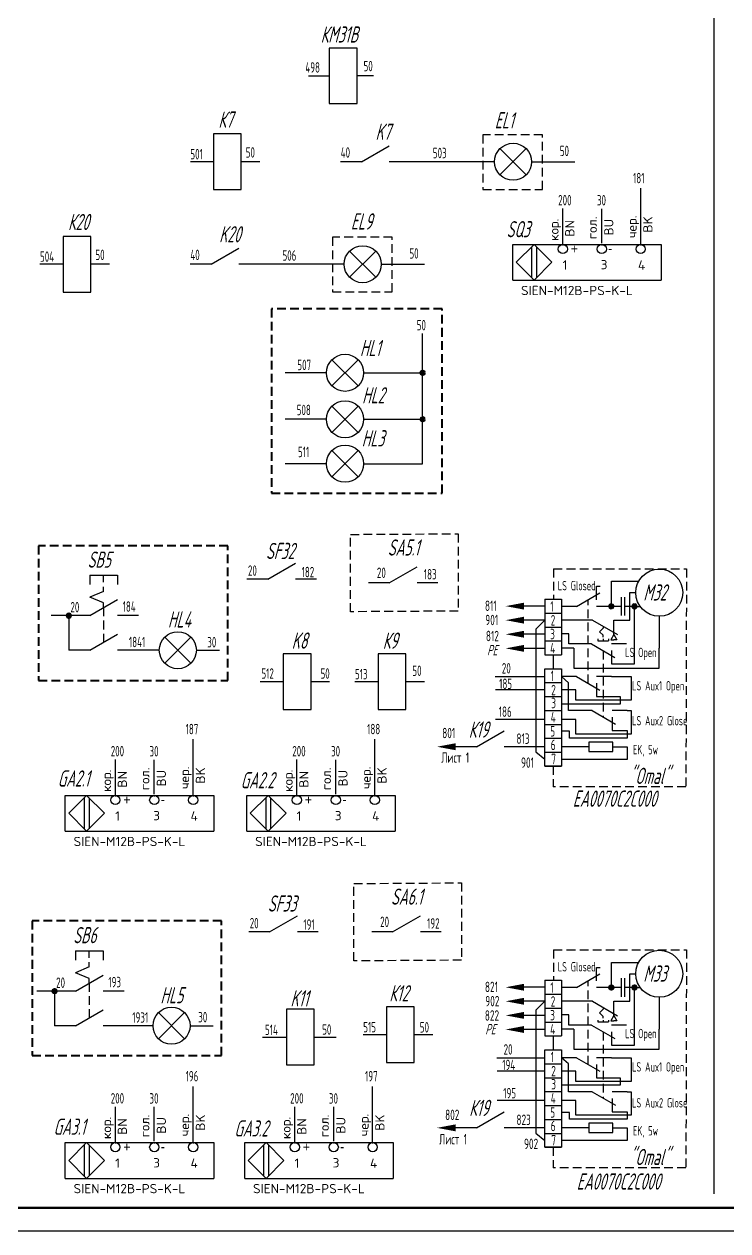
# Model space of a CAD drawing. Header units: millimetres. Extents: x 294 to 6216, y -3442 to 2720.
# Drawn here: x 2068.2 to 2220.1, y 215.3 to 475.6 of the extents above; entities that cross this region are included whole.
import ezdxf

# ---------------------------------------------------------------- set-up
doc = ezdxf.new("R2010")
doc.units = ezdxf.units.MM
doc.header["$LTSCALE"] = 15
for name, pattern in [('DOT', [0.25, 0, -0.25]), ('HIDDEN', [0.375, 0.25, -0.125]), ('HIDDEN2', [0.1875, 0.125, -0.0625]), ('K5LT_BASIC', [0]), ('K5LT_THIN', [0])]:
    doc.linetypes.add(name, pattern=pattern)
for name, color, linetype, lineweight in [('0.35 TEXT', 7, 'Continuous', 35), ('0.4 ТЕКСТ', 7, 'Continuous', 40), ('LWT 0.6', 7, 'Continuous', 50), ('LWT 0.7', 7, 'Continuous', 70)]:
    doc.layers.add(name, color=color, linetype=linetype, lineweight=lineweight)
doc.layers.add('ШТРИХОВАЯ', color=7, linetype='HIDDEN')
doc.layers.add('ШТРИХОВАЯ 2', color=7, linetype='HIDDEN2')
doc.styles.add('33', font='gost.shx', dxfattribs={"width": 0.75, "oblique": 15, "height": 2.5})
doc.styles.add('34', font='gost.shx', dxfattribs={"width": 0.75, "oblique": 15, "height": 3.5})
doc.styles.add('OPIS', font='TXT.SHX', dxfattribs={"height": 1.5})
doc.styles.add('OPSI', font='ISI-ROMANS_PL.SHX', dxfattribs={"height": 1.5})

# ---------------------------------------------------------------- blocks, each defined once
blk = doc.blocks.new('НР контакт')
at = {"linetype": 'K5LT_BASIC'}
for p, q in [((4.5, 0), (10.5, 3.46)), ((4.5, 0), (0, 0)), ((15, 0), (10.5, 0))]:
    blk.add_line(p, q, dxfattribs=at)
blk = doc.blocks.new('Реле')
at = {"linetype": 'K5LT_BASIC'}
for p, q in [((5, 6), (5, -6)), ((11, 6), (5, 6)), ((11, -6), (11, 6)), ((5, 0), (0, 0)), ((15, 0), (11, 0)), ((5, -6), (11, -6))]:
    blk.add_line(p, q, dxfattribs=at)
blk = doc.blocks.new('Перекл  конт левый')
at = {"linetype": 'K5LT_BASIC'}
for p, q in [((4.5, 0), (11.5, 4.04)), ((10.5, 6), (15, 6)), ((10.5, 2), (10.5, 6)), ((4.5, 0), (0, 0)), ((15, 0), (10.5, 0))]:
    blk.add_line(p, q, dxfattribs=at)
blk = doc.blocks.new('Конденсатор постоянный')
at = {"linetype": 'K5LT_BASIC'}
for p, q in [((4.25, 0), (0, 0)), ((4.25, 4), (4.25, -4)), ((5.75, -4), (5.75, 4)), ((10, 0), (5.75, 0))]:
    blk.add_line(p, q, dxfattribs=at)

msp = doc.modelspace()

# ---------------------------------------------------------------- linework, layer by layer
for p, q in [((2217.083, 796.101, -0.041), (2217.083, 223.304, -0.041)), ((2134.034, 470.416, -0.041), (2134.034, 458.416, -0.041)), ((2140.034, 470.416, -0.041), (2134.034, 470.416, -0.041)), ((2140.034, 458.416, -0.041), (2140.034, 470.416, -0.041)), ((2129.586, 464.413, -0.041), (2134.034, 464.416, -0.041)), ((2143.577, 464.423, -0.041), (2140.034, 464.423, -0.041)), ((2134.034, 458.416, -0.041), (2140.034, 458.416, -0.041)), ((2170.889, 443.055, -0.041), (2176.546, 448.712, -0.041)), ((2170.889, 448.712, -0.041), (2176.546, 443.055, -0.041)), ((2169.717, 445.883, -0.041), (2148.461, 445.883, -0.041)), ((2177.717, 445.883, -0.041), (2187.032, 445.883, -0.041)), ((2201.258, 428.095, -0.041), (2201.258, 440.151, -0.041)), ((2184.453, 428.095, -0.041), (2184.453, 435.778, -0.041)), ((2192.855, 428.326, -0.041), (2192.855, 435.726, -0.041)), ((2173.641, 428.063, -0.041), (2205.692, 428.063, -0.041)), ((2173.641, 420.327, -0.041), (2173.641, 428.063, -0.041)), ((2178.246, 428.063, -0.041), (2174.377, 424.195, -0.041)), ((2177.714, 427.531, -0.041), (2177.714, 420.859, -0.041)), ((2178.246, 428.063, -0.041), (2182.114, 424.195, -0.041)), ((2178.778, 427.531, -0.041), (2178.778, 420.859, -0.041)), ((2184.453, 428.063, -0.041), (2184.453, 427.832, -0.041)), ((2192.855, 428.063, -0.041), (2192.855, 427.832, -0.041)), ((2201.258, 428.063, -0.041), (2201.258, 427.832, -0.041)), ((2205.692, 428.063, -0.041), (2205.692, 420.327, -0.041)), ((2138.434, 420.956, -0.041), (2144.09, 426.613, -0.041)), ((2138.434, 426.613, -0.041), (2144.09, 420.956, -0.041)), ((2137.262, 423.785, -0.041), (2116.006, 423.785, -0.041)), ((2145.262, 423.785, -0.041), (2154.576, 423.785, -0.041)), ((2174.377, 424.195, -0.041), (2178.246, 420.327, -0.041)), ((2182.114, 424.195, -0.041), (2178.246, 420.327, -0.041)), ((2173.641, 420.327, -0.041), (2205.692, 420.327, -0.041)), ((2154.196, 380.766, -0.041), (2154.196, 408.811, -0.041)), ((2134.623, 397.537, -0.041), (2140.28, 403.194, -0.041)), ((2134.623, 403.194, -0.041), (2140.28, 397.537, -0.041)), ((2133.451, 400.366, -0.041), (2124.528, 400.366, -0.041)), ((2141.451, 400.366, -0.041), (2154.196, 400.366, -0.041)), ((2134.623, 387.517, -0.041), (2140.28, 393.174, -0.041)), ((2134.623, 393.174, -0.041), (2140.28, 387.517, -0.041)), ((2133.451, 390.345, -0.041), (2124.528, 390.345, -0.041)), ((2141.451, 390.345, -0.041), (2154.196, 390.345, -0.041)), ((2134.623, 377.937, -0.041), (2140.28, 383.594, -0.041)), ((2134.623, 383.594, -0.041), (2140.28, 377.937, -0.041)), ((2133.451, 380.766, -0.041), (2124.528, 380.766, -0.041)), ((2141.451, 380.766, -0.041), (2154.196, 380.766, -0.041)), ((2194.937, 355.405, -0.02), (2200.839, 355.405, -0.02)), ((2194.937, 349.993, -0.02), (2194.937, 355.405, -0.02)), ((2180.569, 351.532, -0.02), (2184.137, 351.532, -0.02)), ((2180.569, 351.532, -0.02), (2180.569, 339.532, -0.02)), ((2184.137, 351.532, -0.02), (2184.137, 339.532, -0.02)), ((2198.922, 347.005, -0.02), (2198.922, 352.944, -0.02)), ((2198.922, 352.944, -0.02), (2200.202, 352.944, -0.02)), ((2180.569, 350.037, -0.02), (2176.111, 350.037, -0.02)), ((2199.937, 349.993, -0.02), (2201.149, 349.993, -0.02)), ((2199.937, 337.566, -0.02), (2199.937, 349.993, -0.02)), ((2077.839, 347.991, -0.041), (2074, 347.991, -0.041)), ((2077.839, 347.991, -0.041), (2077.839, 340.531, -0.041)), ((2180.569, 347.011, -0.02), (2176.111, 347.011, -0.02)), ((2180.569, 347.011, -0.02), (2178.659, 345.102, -0.02)), ((2180.569, 348.532, -0.02), (2184.137, 348.532, -0.02)), ((2185.332, 347.005, -0.02), (2184.137, 347.005, -0.02)), ((2195.454, 347.005, -0.02), (2198.922, 347.005, -0.02)), ((2205.275, 347.872, -0.02), (2205.275, 340.972, -0.02)), ((2180.569, 343.973, -0.02), (2176.111, 343.973, -0.02)), ((2178.659, 345.102, -0.02), (2178.659, 318.584, -0.02)), ((2180.569, 345.532, -0.02), (2184.137, 345.532, -0.02)), ((2185.757, 344.064, -0.02), (2184.137, 344.064, -0.02)), ((2185.757, 341.886, -0.02), (2185.757, 344.064, -0.02)), ((2195.454, 343.924, -0.02), (2194.801, 342.793, -0.02)), ((2195.454, 343.924, -0.02), (2196.107, 342.793, -0.02)), ((2098.53, 337.702, -0.041), (2104.187, 343.359, -0.041)), ((2098.53, 343.359, -0.041), (2104.187, 337.702, -0.041)), ((2180.569, 342.532, -0.02), (2184.137, 342.532, -0.02)), ((2186.844, 340.972, -0.02), (2184.137, 340.972, -0.02)), ((2187.377, 341.886, -0.02), (2185.757, 341.886, -0.02)), ((2186.844, 340.972, -0.02), (2186.844, 336.687, -0.02)), ((2194.801, 342.793, -0.02), (2195.454, 342.793, -0.02)), ((2196.107, 342.793, -0.02), (2195.454, 342.793, -0.02)), ((2205.275, 336.687, -0.02), (2205.275, 340.972, -0.02)), ((2097.359, 340.531, -0.041), (2092.839, 340.531, -0.041)), ((2105.359, 340.531, -0.041), (2110.326, 340.531, -0.041)), ((2180.569, 340.93, -0.02), (2176.111, 340.93, -0.02)), ((2180.569, 339.532, -0.02), (2184.137, 339.532, -0.02)), ((2182.353, 339.532, -0.02), (2182.353, 336.532, -0.02)), ((2180.569, 336.532, -0.02), (2184.137, 336.532, -0.02)), ((2186.844, 336.687, -0.02), (2205.275, 336.687, -0.02)), ((2198.177, 337.566, -0.02), (2199.937, 337.566, -0.02)), ((2169.847, 334.838, -0.02), (2180.569, 334.838, -0.02)), ((2180.569, 333.532, -0.02), (2184.137, 333.532, -0.02)), ((2185.715, 333.504, -0.02), (2184.137, 334.838, -0.02)), ((2185.715, 327.517, -0.02), (2185.715, 333.504, -0.02)), ((2194.937, 334.838, -0.02), (2199.175, 334.838, -0.02)), ((2199.175, 334.838, -0.02), (2199.175, 329.745, -0.02)), ((2180.569, 331.971, -0.02), (2169.906, 331.971, -0.02)), ((2187.265, 331.971, -0.02), (2184.137, 331.971, -0.02)), ((2187.265, 329.745, -0.02), (2187.265, 331.971, -0.02)), ((2180.569, 330.532, -0.02), (2184.137, 330.532, -0.02)), ((2196.842, 328.921, -0.02), (2184.137, 328.921, -0.02)), ((2199.175, 329.745, -0.02), (2187.265, 329.745, -0.02)), ((2194.937, 330.518, -0.02), (2196.842, 330.518, -0.02)), ((2196.842, 330.518, -0.02), (2196.842, 328.921, -0.02)), ((2180.569, 325.592, -0.02), (2169.906, 325.592, -0.02)), ((2180.569, 327.532, -0.02), (2184.137, 327.532, -0.02)), ((2187.277, 325.592, -0.02), (2184.137, 325.592, -0.02)), ((2187.54, 327.517, -0.02), (2185.715, 327.517, -0.02)), ((2187.277, 322.448, -0.02), (2187.277, 325.592, -0.02)), ((2198.34, 327.517, -0.02), (2199.175, 327.517, -0.02)), ((2199.175, 327.517, -0.02), (2199.175, 322.448, -0.02)), ((2180.569, 324.532, -0.02), (2184.137, 324.532, -0.02)), ((2185.923, 323.036, -0.02), (2184.137, 323.036, -0.02)), ((2185.923, 321.56, -0.02), (2185.923, 323.036, -0.02)), ((2198.34, 323.197, -0.02), (2198.34, 321.56, -0.02)), ((2104.68, 309.255, -0.041), (2104.68, 321.311, -0.041)), ((2104.68, 309.255, -0.041), (2104.68, 321.311, -0.041)), ((2143.864, 309.255, -0.041), (2143.864, 321.311, -0.041)), ((2180.569, 321.532, -0.02), (2184.137, 321.532, -0.02)), ((2198.34, 321.56, -0.02), (2185.923, 321.56, -0.02)), ((2199.175, 322.448, -0.02), (2187.277, 322.448, -0.02)), ((2180.569, 319.714, -0.02), (2176.111, 319.714, -0.02)), ((2178.659, 318.584, -0.02), (2180.569, 317.019, -0.02)), ((2180.569, 318.532, -0.02), (2184.137, 318.532, -0.02)), ((2190.1, 319.72, -0.02), (2184.137, 319.72, -0.02)), ((2195.225, 319.72, -0.02), (2198.359, 319.72, -0.02)), ((2198.359, 319.72, -0.02), (2198.359, 316.99, -0.02)), ((2087.874, 309.255, -0.041), (2087.874, 316.938, -0.041)), ((2087.874, 309.255, -0.041), (2087.874, 316.938, -0.041)), ((2096.277, 309.486, -0.041), (2096.277, 316.887, -0.041)), ((2096.277, 309.486, -0.041), (2096.277, 316.887, -0.041)), ((2127.058, 309.255, -0.041), (2127.058, 316.938, -0.041)), ((2135.461, 309.486, -0.041), (2135.461, 316.887, -0.041)), ((2180.569, 315.532, -0.02), (2184.137, 315.532, -0.02)), ((2186.312, 316.99, -0.02), (2184.137, 316.99, -0.02)), ((2198.359, 316.99, -0.02), (2186.312, 316.99, -0.02)), ((2077.063, 309.223, -0.041), (2109.114, 309.223, -0.041)), ((2077.063, 301.487, -0.041), (2077.063, 309.223, -0.041)), ((2077.063, 309.223, -0.041), (2109.114, 309.223, -0.041)), ((2077.063, 301.487, -0.041), (2077.063, 309.223, -0.041)), ((2081.667, 309.223, -0.041), (2077.799, 305.355, -0.041)), ((2081.667, 309.223, -0.041), (2077.799, 305.355, -0.041)), ((2081.135, 308.691, -0.041), (2081.135, 302.019, -0.041)), ((2081.135, 308.691, -0.041), (2081.135, 302.019, -0.041)), ((2081.667, 309.223, -0.041), (2085.535, 305.355, -0.041)), ((2081.667, 309.223, -0.041), (2085.535, 305.355, -0.041)), ((2082.199, 308.691, -0.041), (2082.199, 302.019, -0.041)), ((2082.199, 308.691, -0.041), (2082.199, 302.019, -0.041)), ((2087.874, 309.223, -0.041), (2087.874, 308.992, -0.041)), ((2087.874, 309.223, -0.041), (2087.874, 308.992, -0.041)), ((2096.277, 309.223, -0.041), (2096.277, 308.992, -0.041)), ((2096.277, 309.223, -0.041), (2096.277, 308.992, -0.041)), ((2104.68, 309.223, -0.041), (2104.68, 308.992, -0.041)), ((2104.68, 309.223, -0.041), (2104.68, 308.992, -0.041)), ((2109.114, 309.223, -0.041), (2109.114, 301.487, -0.041)), ((2109.114, 309.223, -0.041), (2109.114, 301.487, -0.041)), ((2116.247, 309.223, -0.041), (2148.298, 309.223, -0.041)), ((2116.247, 301.487, -0.041), (2116.247, 309.223, -0.041)), ((2120.852, 309.223, -0.041), (2116.983, 305.355, -0.041)), ((2120.32, 308.691, -0.041), (2120.32, 302.019, -0.041)), ((2120.852, 309.223, -0.041), (2124.72, 305.355, -0.041)), ((2121.384, 308.691, -0.041), (2121.384, 302.019, -0.041)), ((2127.058, 309.223, -0.041), (2127.058, 308.992, -0.041)), ((2135.461, 309.223, -0.041), (2135.461, 308.992, -0.041)), ((2143.864, 309.223, -0.041), (2143.864, 308.992, -0.041)), ((2148.298, 309.223, -0.041), (2148.298, 301.487, -0.041)), ((2077.799, 305.355, -0.041), (2081.667, 301.487, -0.041)), ((2077.799, 305.355, -0.041), (2081.667, 301.487, -0.041)), ((2085.535, 305.355, -0.041), (2081.667, 301.487, -0.041)), ((2085.535, 305.355, -0.041), (2081.667, 301.487, -0.041)), ((2116.983, 305.355, -0.041), (2120.852, 301.487, -0.041)), ((2124.72, 305.355, -0.041), (2120.852, 301.487, -0.041)), ((2077.063, 301.487, -0.041), (2109.114, 301.487, -0.041)), ((2077.063, 301.487, -0.041), (2109.114, 301.487, -0.041)), ((2116.247, 301.487, -0.041), (2148.298, 301.487, -0.041)), ((2194.937, 273.203, -0.02), (2200.839, 273.203, -0.02)), ((2194.937, 267.791, -0.02), (2194.937, 273.203, -0.02)), ((2198.922, 264.803, -0.02), (2198.922, 270.743, -0.02)), ((2198.922, 270.743, -0.02), (2200.202, 270.743, -0.02)), ((2180.569, 269.33, -0.02), (2184.137, 269.33, -0.02)), ((2180.569, 269.33, -0.02), (2180.569, 257.33, -0.02)), ((2184.137, 269.33, -0.02), (2184.137, 257.33, -0.02)), ((2074.754, 267, -0.02), (2070.915, 267, -0.02)), ((2074.754, 267, -0.02), (2074.754, 259.54, -0.02)), ((2180.569, 267.835, -0.02), (2176.111, 267.835, -0.02)), ((2180.569, 266.33, -0.02), (2184.137, 266.33, -0.02)), ((2199.937, 267.791, -0.02), (2201.149, 267.791, -0.02)), ((2199.937, 255.364, -0.02), (2199.937, 267.791, -0.02)), ((2205.275, 265.67, -0.02), (2205.275, 258.77, -0.02)), ((2124.807, 263.086, -0.02), (2124.807, 251.086, -0.02)), ((2130.807, 263.086, -0.02), (2124.807, 263.086, -0.02)), ((2130.807, 251.086, -0.02), (2130.807, 263.086, -0.02)), ((2180.569, 264.81, -0.02), (2176.111, 264.81, -0.02)), ((2180.569, 264.81, -0.02), (2178.659, 262.9, -0.02)), ((2178.659, 262.9, -0.02), (2178.659, 236.383, -0.02)), ((2180.569, 263.33, -0.02), (2184.137, 263.33, -0.02)), ((2185.332, 264.803, -0.02), (2184.137, 264.803, -0.02)), ((2195.454, 264.803, -0.02), (2198.922, 264.803, -0.02)), ((2097.173, 256.711, -0.02), (2102.83, 262.368, -0.02)), ((2097.173, 262.368, -0.02), (2102.83, 256.711, -0.02)), ((2180.569, 261.771, -0.02), (2176.111, 261.771, -0.02)), ((2180.569, 260.33, -0.02), (2184.137, 260.33, -0.02)), ((2185.757, 261.862, -0.02), (2184.137, 261.862, -0.02)), ((2185.757, 259.684, -0.02), (2185.757, 261.862, -0.02)), ((2195.454, 261.722, -0.02), (2194.801, 260.591, -0.02)), ((2194.801, 260.591, -0.02), (2195.454, 260.591, -0.02)), ((2195.454, 261.722, -0.02), (2196.107, 260.591, -0.02)), ((2196.107, 260.591, -0.02), (2195.454, 260.591, -0.02)), ((2096.001, 259.54, -0.02), (2089.754, 259.54, -0.02)), ((2104.001, 259.54, -0.02), (2108.969, 259.54, -0.02)), ((2180.569, 258.728, -0.02), (2176.111, 258.728, -0.02)), ((2186.844, 258.77, -0.02), (2184.137, 258.77, -0.02)), ((2187.377, 259.684, -0.02), (2185.757, 259.684, -0.02)), ((2186.844, 258.77, -0.02), (2186.844, 254.486, -0.02)), ((2205.275, 254.486, -0.02), (2205.275, 258.77, -0.02)), ((2119.656, 257.086, -0.02), (2124.807, 257.086, -0.02)), ((2130.807, 257.086, -0.02), (2135.518, 257.086, -0.02)), ((2180.569, 257.33, -0.02), (2184.137, 257.33, -0.02)), ((2182.353, 257.33, -0.02), (2182.353, 254.33, -0.02)), ((2198.177, 255.364, -0.02), (2199.937, 255.364, -0.02)), ((2170.223, 252.636, -0.02), (2180.569, 252.636, -0.02)), ((2180.569, 254.33, -0.02), (2184.137, 254.33, -0.02)), ((2185.715, 251.302, -0.02), (2184.137, 252.636, -0.02)), ((2186.844, 254.486, -0.02), (2205.275, 254.486, -0.02)), ((2194.937, 252.636, -0.02), (2199.175, 252.636, -0.02)), ((2199.175, 252.636, -0.02), (2199.175, 247.543, -0.02)), ((2124.807, 251.086, -0.02), (2130.807, 251.086, -0.02)), ((2180.569, 251.33, -0.02), (2184.137, 251.33, -0.02)), ((2185.715, 245.316, -0.02), (2185.715, 251.302, -0.02)), ((2180.569, 249.769, -0.02), (2170.281, 249.769, -0.02)), ((2180.569, 248.33, -0.02), (2184.137, 248.33, -0.02)), ((2187.265, 249.769, -0.02), (2184.137, 249.769, -0.02)), ((2187.265, 247.543, -0.02), (2187.265, 249.769, -0.02)), ((2199.175, 247.543, -0.02), (2187.265, 247.543, -0.02)), ((2194.937, 248.316, -0.02), (2196.842, 248.316, -0.02)), ((2196.842, 248.316, -0.02), (2196.842, 246.72, -0.02)), ((2104.68, 234.38, -0.041), (2104.68, 246.436, -0.041)), ((2104.68, 234.38, -0.041), (2104.68, 246.436, -0.041)), ((2143.409, 234.38, -0.041), (2143.409, 246.436, -0.041)), ((2180.569, 245.33, -0.02), (2184.137, 245.33, -0.02)), ((2196.842, 246.72, -0.02), (2184.137, 246.72, -0.02)), ((2187.54, 245.316, -0.02), (2185.715, 245.316, -0.02)), ((2198.34, 245.316, -0.02), (2199.175, 245.316, -0.02)), ((2199.175, 245.316, -0.02), (2199.175, 240.246, -0.02)), ((2087.874, 234.38, -0.041), (2087.874, 242.063, -0.041)), ((2087.874, 234.38, -0.041), (2087.874, 242.063, -0.041)), ((2126.603, 234.38, -0.041), (2126.603, 242.063, -0.041)), ((2180.569, 243.39, -0.02), (2170.281, 243.39, -0.02)), ((2180.569, 242.33, -0.02), (2184.137, 242.33, -0.02)), ((2187.277, 243.39, -0.02), (2184.137, 243.39, -0.02)), ((2187.277, 240.246, -0.02), (2187.277, 243.39, -0.02)), ((2096.277, 234.611, -0.041), (2096.277, 242.011, -0.041)), ((2096.277, 234.611, -0.041), (2096.277, 242.011, -0.041)), ((2135.006, 234.611, -0.041), (2135.006, 242.011, -0.041)), ((2185.923, 240.834, -0.02), (2184.137, 240.834, -0.02)), ((2185.923, 239.359, -0.02), (2185.923, 240.834, -0.02)), ((2199.175, 240.246, -0.02), (2187.277, 240.246, -0.02)), ((2198.34, 240.996, -0.02), (2198.34, 239.359, -0.02)), ((2180.569, 237.512, -0.02), (2176.111, 237.512, -0.02)), ((2180.569, 239.33, -0.02), (2184.137, 239.33, -0.02)), ((2190.1, 237.518, -0.02), (2184.137, 237.518, -0.02)), ((2198.34, 239.359, -0.02), (2185.923, 239.359, -0.02)), ((2195.225, 237.518, -0.02), (2198.359, 237.518, -0.02)), ((2198.359, 237.518, -0.02), (2198.359, 234.788, -0.02)), ((2077.063, 234.348, -0.041), (2109.114, 234.348, -0.041)), ((2077.063, 226.612, -0.041), (2077.063, 234.348, -0.041)), ((2077.063, 234.348, -0.041), (2109.114, 234.348, -0.041)), ((2077.063, 226.612, -0.041), (2077.063, 234.348, -0.041)), ((2081.667, 234.348, -0.041), (2077.799, 230.48, -0.041)), ((2081.667, 234.348, -0.041), (2077.799, 230.48, -0.041)), ((2081.667, 234.348, -0.041), (2085.535, 230.48, -0.041)), ((2081.667, 234.348, -0.041), (2085.535, 230.48, -0.041)), ((2087.874, 234.348, -0.041), (2087.874, 234.117, -0.041)), ((2087.874, 234.348, -0.041), (2087.874, 234.117, -0.041)), ((2096.277, 234.348, -0.041), (2096.277, 234.117, -0.041)), ((2096.277, 234.348, -0.041), (2096.277, 234.117, -0.041)), ((2104.68, 234.348, -0.041), (2104.68, 234.117, -0.041)), ((2104.68, 234.348, -0.041), (2104.68, 234.117, -0.041)), ((2109.114, 234.348, -0.041), (2109.114, 226.612, -0.041)), ((2109.114, 234.348, -0.041), (2109.114, 226.612, -0.041)), ((2115.792, 234.348, -0.041), (2147.843, 234.348, -0.041)), ((2115.792, 226.612, -0.041), (2115.792, 234.348, -0.041)), ((2120.396, 234.348, -0.041), (2116.528, 230.48, -0.041)), ((2120.396, 234.348, -0.041), (2124.264, 230.48, -0.041)), ((2126.603, 234.348, -0.041), (2126.603, 234.117, -0.041)), ((2135.006, 234.348, -0.041), (2135.006, 234.117, -0.041)), ((2143.409, 234.348, -0.041), (2143.409, 234.117, -0.041)), ((2147.843, 234.348, -0.041), (2147.843, 226.612, -0.041)), ((2178.659, 236.383, -0.02), (2180.569, 234.818, -0.02)), ((2180.569, 236.33, -0.02), (2184.137, 236.33, -0.02)), ((2186.312, 234.788, -0.02), (2184.137, 234.788, -0.02)), ((2198.359, 234.788, -0.02), (2186.312, 234.788, -0.02)), ((2081.135, 233.816, -0.041), (2081.135, 227.144, -0.041)), ((2081.135, 233.816, -0.041), (2081.135, 227.144, -0.041)), ((2082.199, 233.816, -0.041), (2082.199, 227.144, -0.041)), ((2082.199, 233.816, -0.041), (2082.199, 227.144, -0.041)), ((2119.864, 233.816, -0.041), (2119.864, 227.144, -0.041)), ((2120.928, 233.816, -0.041), (2120.928, 227.144, -0.041)), ((2180.569, 233.33, -0.02), (2184.137, 233.33, -0.02)), ((2077.799, 230.48, -0.041), (2081.667, 226.612, -0.041)), ((2077.799, 230.48, -0.041), (2081.667, 226.612, -0.041)), ((2085.535, 230.48, -0.041), (2081.667, 226.612, -0.041)), ((2085.535, 230.48, -0.041), (2081.667, 226.612, -0.041)), ((2116.528, 230.48, -0.041), (2120.396, 226.612, -0.041)), ((2124.264, 230.48, -0.041), (2120.396, 226.612, -0.041)), ((2077.063, 226.612, -0.041), (2109.114, 226.612, -0.041)), ((2077.063, 226.612, -0.041), (2109.114, 226.612, -0.041)), ((2115.792, 226.612, -0.041), (2147.843, 226.612, -0.041)), ((1625.845, 215.294, -0.041), (2675.845, 215.294, -0.041))]:
    msp.add_line(p, q)
at = {"linetype": 'K5LT_BASIC'}
for p, q in [((2082.339, 356.703, -0.041), (2088.339, 356.703, -0.041)), ((2082.339, 356.703, -0.041), (2082.339, 354.703, -0.041)), ((2088.339, 356.703, -0.041), (2088.339, 354.703, -0.041)), ((2191.697, 354.313, -0.02), (2192.525, 354.313, -0.02)), ((2191.697, 351.433, -0.02), (2191.697, 354.313, -0.02)), ((2187.377, 349.993, -0.02), (2192.417, 352.902, -0.02)), ((2187.377, 349.993, -0.02), (2184.137, 349.993, -0.02)), ((2194.937, 349.993, -0.02), (2191.697, 349.993, -0.02)), ((2190.832, 347.005, -0.02), (2185.332, 347.005, -0.02)), ((2190.832, 347.005, -0.02), (2196.224, 343.893, -0.02)), ((2195.454, 343.924, -0.02), (2195.454, 347.005, -0.02)), ((2192.373, 344.516, -0.02), (2193.143, 345.286, -0.02)), ((2192.373, 344.516, -0.02), (2193.143, 343.745, -0.02)), ((2193.143, 345.671, -0.02), (2193.143, 345.286, -0.02)), ((2193.143, 343.36, -0.02), (2193.143, 343.745, -0.02)), ((2191.988, 342.975, -0.02), (2191.988, 342.59, -0.02)), ((2191.988, 342.59, -0.02), (2192.373, 342.59, -0.02)), ((2192.373, 342.59, -0.02), (2194.298, 342.59, -0.02)), ((2193.143, 342.975, -0.02), (2193.143, 342.59, -0.02)), ((2194.298, 342.975, -0.02), (2194.298, 342.59, -0.02)), ((2079.254, 275.712, -0.02), (2085.254, 275.712, -0.02)), ((2079.254, 275.712, -0.02), (2079.254, 273.712, -0.02)), ((2085.254, 275.712, -0.02), (2085.254, 273.712, -0.02)), ((2187.377, 267.791, -0.02), (2192.417, 270.7, -0.02)), ((2191.697, 272.111, -0.02), (2192.525, 272.111, -0.02)), ((2191.697, 269.231, -0.02), (2191.697, 272.111, -0.02)), ((2187.377, 267.791, -0.02), (2184.137, 267.791, -0.02)), ((2194.937, 267.791, -0.02), (2191.697, 267.791, -0.02)), ((2190.832, 264.803, -0.02), (2185.332, 264.803, -0.02)), ((2190.832, 264.803, -0.02), (2196.224, 261.691, -0.02)), ((2192.373, 262.314, -0.02), (2193.143, 263.084, -0.02)), ((2193.143, 263.469, -0.02), (2193.143, 263.084, -0.02)), ((2195.454, 261.722, -0.02), (2195.454, 264.803, -0.02)), ((2191.988, 260.773, -0.02), (2191.988, 260.388, -0.02)), ((2191.988, 260.388, -0.02), (2192.373, 260.388, -0.02)), ((2192.373, 262.314, -0.02), (2193.143, 261.544, -0.02)), ((2192.373, 260.388, -0.02), (2194.298, 260.388, -0.02)), ((2193.143, 261.158, -0.02), (2193.143, 261.544, -0.02)), ((2193.143, 260.773, -0.02), (2193.143, 260.388, -0.02)), ((2194.298, 260.773, -0.02), (2194.298, 260.388, -0.02))]:
    msp.add_line(p, q, dxfattribs=at)
at = {"linetype": 'K5LT_THIN'}
for p, q in [((2085.339, 355.203, -0.041), (2085.339, 356.703, -0.041)), ((2085.339, 353.221, -0.041), (2085.339, 354.221, -0.041)), ((2085.339, 353.221, -0.041), (2082.339, 351.971, -0.041)), ((2085.339, 350.721, -0.041), (2082.339, 351.971, -0.041)), ((2085.339, 349.721, -0.041), (2085.339, 350.721, -0.041)), ((2082.254, 274.212, -0.02), (2082.254, 275.712, -0.02)), ((2082.254, 272.23, -0.02), (2079.254, 270.98, -0.02)), ((2082.254, 269.73, -0.02), (2079.254, 270.98, -0.02)), ((2082.254, 272.23, -0.02), (2082.254, 273.23, -0.02)), ((2082.254, 268.73, -0.02), (2082.254, 269.73, -0.02))]:
    msp.add_line(p, q, dxfattribs=at)
at = {"elevation": -0.02}
for points in [[(2176.111, 350.037, 1.5, 0, 0), (2172.111, 350.037, 0, 0, 0)], [(2176.111, 347.011, 1.5, 0, 0), (2172.111, 347.011, 0, 0, 0)], [(2176.111, 343.973, 1.5, 0, 0), (2172.111, 343.973, 0, 0, 0)], [(2176.111, 340.93, 1.5, 0, 0), (2172.111, 340.93, 0, 0, 0)], [(2161.303, 319.714, 1.5, 0, 0), (2157.303, 319.714, 0, 0, 0)], [(2176.111, 267.835, 1.5, 0, 0), (2172.111, 267.835, 0, 0, 0)], [(2176.111, 264.81, 1.5, 0, 0), (2172.111, 264.81, 0, 0, 0)], [(2176.111, 261.771, 1.5, 0, 0), (2172.111, 261.771, 0, 0, 0)], [(2176.111, 258.728, 1.5, 0, 0), (2172.111, 258.728, 0, 0, 0)], [(2161.303, 237.512, 1.5, 0, 0), (2157.303, 237.512, 0, 0, 0)]]:
    msp.add_lwpolyline(points, format="xyseb", dxfattribs=at)
for points in [[(2180.569, 336.532), (2184.137, 336.532), (2184.137, 315.532), (2180.569, 315.532)], [(2190.1, 320.731), (2190.1, 318.708), (2195.225, 318.708), (2195.225, 320.731)], [(2180.569, 254.33), (2184.137, 254.33), (2184.137, 233.33), (2180.569, 233.33)], [(2190.1, 238.529), (2190.1, 236.507), (2195.225, 236.507), (2195.225, 238.529)]]:
    msp.add_lwpolyline(points, close=True, dxfattribs=at)
for centre, radius in [((2173.717, 445.883, -0.041), 4), ((2141.262, 423.785, -0.041), 4), ((2184.453, 427.063, -0.041), 1), ((2192.855, 427.063, -0.041), 1), ((2201.258, 427.063, -0.041), 1), ((2137.451, 400.366, -0.041), 4), ((2137.451, 390.345, -0.041), 4), ((2137.451, 380.766, -0.041), 4), ((2205.275, 352.944, -0.02), 5.073), ((2101.359, 340.531, -0.041), 4), ((2087.874, 308.223, -0.041), 1), ((2087.874, 308.223, -0.041), 1), ((2096.277, 308.223, -0.041), 1), ((2096.277, 308.223, -0.041), 1), ((2104.68, 308.223, -0.041), 1), ((2104.68, 308.223, -0.041), 1), ((2127.058, 308.223, -0.041), 1), ((2135.461, 308.223, -0.041), 1), ((2143.864, 308.223, -0.041), 1), ((2205.275, 270.743, -0.02), 5.073), ((2100.001, 259.54, -0.02), 4), ((2087.874, 233.348, -0.041), 1), ((2087.874, 233.348, -0.041), 1), ((2096.277, 233.348, -0.041), 1), ((2096.277, 233.348, -0.041), 1), ((2104.68, 233.348, -0.041), 1), ((2104.68, 233.348, -0.041), 1), ((2126.603, 233.348, -0.041), 1), ((2135.006, 233.348, -0.041), 1), ((2143.409, 233.348, -0.041), 1)]:
    msp.add_circle(centre, radius)
at = {"layer": '0.4 ТЕКСТ', "linetype": 'HIDDEN2', "elevation": -0.02}
for points in [[(2121.555, 374.405), (2158.442, 374.405), (2158.442, 414.177), (2121.555, 414.177)], [(2071.282, 333.988), (2112.171, 333.988), (2112.171, 363.035), (2071.282, 363.035)], [(2069.907, 253.108), (2110.796, 253.108), (2110.796, 282.156), (2069.907, 282.156)]]:
    msp.add_lwpolyline(points, close=True, dxfattribs=at)
at = {"layer": 'LWT 0.6'}
msp.add_line((2670.845, 220.294, -0.041), (1645.845, 220.294, -0.041), dxfattribs=at)
at = {"layer": 'LWT 0.7'}
for centre, start, end in [((2154.196, 400.366, -0.041), 0, 180), ((2154.196, 400.366, -0.041), 180, 0), ((2154.196, 390.345, -0.041), 0, 180), ((2154.196, 390.345, -0.041), 180, 0), ((2194.937, 349.993, -0.02), 0, 180), ((2194.937, 349.993, -0.02), 180, 0), ((2199.937, 349.993, -0.02), 0, 180), ((2199.937, 349.993, -0.02), 180, 0), ((2077.839, 347.991, -0.041), 0, 180), ((2077.839, 347.991, -0.041), 180, 0), ((2194.937, 267.791, -0.02), 0, 180), ((2199.937, 267.791, -0.02), 0, 180), ((2074.754, 267, -0.02), 0, 180), ((2074.754, 267, -0.02), 180, 0), ((2194.937, 267.791, -0.02), 180, 0), ((2199.937, 267.791, -0.02), 180, 0)]:
    msp.add_arc(centre, 0.375, start, end, dxfattribs=at)
at = {"layer": 'ШТРИХОВАЯ', "linetype": 'HIDDEN2', "elevation": -0.041}
for points in [[(2138.623, 365.512), (2161.864, 365.651), (2161.864, 348.967), (2138.623, 348.827)], [(2139.329, 290.212), (2162.57, 290.351), (2162.57, 273.667), (2139.329, 273.527)]]:
    msp.add_lwpolyline(points, close=True, dxfattribs=at)
at = {"layer": 'ШТРИХОВАЯ 2'}
for p, q in [((2182.471, 358.084, -0.02), (2211.136, 358.084, -0.02)), ((2182.471, 358.084, -0.02), (2182.471, 351.532, -0.02)), ((2211.136, 358.084, -0.02), (2211.018, 311.084, -0.02)), ((2189.897, 333.384, -0.02), (2189.897, 351.447, -0.02)), ((2085.339, 349.721, -0.041), (2085.339, 342.261, -0.041)), ((2193.137, 340.431, -0.02), (2193.137, 326.157, -0.02)), ((2182.353, 315.532, -0.02), (2182.353, 311.084, -0.02)), ((2211.018, 311.084, -0.02), (2182.353, 311.084, -0.02)), ((2182.471, 275.882, -0.02), (2211.136, 275.882, -0.02)), ((2182.471, 275.882, -0.02), (2182.471, 269.33, -0.02)), ((2211.136, 275.882, -0.02), (2211.018, 228.882, -0.02)), ((2082.254, 268.73, -0.02), (2082.254, 261.27, -0.02)), ((2189.897, 251.182, -0.02), (2189.897, 269.245, -0.02)), ((2193.137, 258.23, -0.02), (2193.137, 243.955, -0.02)), ((2182.353, 233.33, -0.02), (2182.353, 228.882, -0.02)), ((2211.018, 228.882, -0.02), (2182.353, 228.882, -0.02))]:
    msp.add_line(p, q, dxfattribs=at)
at = {"layer": 'ШТРИХОВАЯ 2', "elevation": -0.041}
for points in [[(2167.197, 439.898), (2180.065, 439.898), (2180.065, 451.688), (2167.197, 451.688)], [(2134.742, 417.799), (2147.609, 417.799), (2147.609, 429.59), (2134.742, 429.59)]]:
    msp.add_lwpolyline(points, close=True, dxfattribs=at)

# ---------------------------------------------------------------- block references
for name, p in [('Реле', (2104.062, 445.883, -0.041)), ('НР контакт', (2136.473, 445.883, -0.041)), ('Реле', (2071.607, 423.785, -0.041)), ('НР контакт', (2104.018, 423.785, -0.041)), ('НР контакт', (2116.271, 355.844, -0.02)), ('НР контакт', (2142.5, 355.077, -0.041)), ('НР контакт', (2077.839, 347.991, -0.041)), ('НР контакт', (2077.839, 340.531, -0.041)), ('Реле', (2119.117, 333.74, -0.02)), ('Реле', (2139.587, 333.74, -0.02)), ('НР контакт', (2161.303, 319.714, -0.02)), ('НР контакт', (2116.653, 279.81, -0.02)), ('НР контакт', (2143.206, 279.777, -0.041)), ('НР контакт', (2074.754, 267, -0.02)), ('НР контакт', (2074.754, 259.54, -0.02)), ('Реле', (2141.366, 257.592, -0.02)), ('НР контакт', (2161.303, 237.512, -0.02))]:
    msp.add_blockref(name, p)
at = {"xscale": 0.5, "yscale": 0.5, "zscale": 0.5}
for p in [(2194.937, 349.993, -0.02), (2194.937, 267.791, -0.02)]:
    msp.add_blockref('Конденсатор постоянный', p, dxfattribs=at)
at = {"xscale": -0.72, "yscale": 0.72, "zscale": 0.72, "rotation": 180}
for p in [(2187.377, 341.886, -0.02), (2184.137, 334.838, -0.02), (2187.54, 327.517, -0.02), (2187.377, 259.684, -0.02), (2184.137, 252.636, -0.02), (2187.54, 245.316, -0.02)]:
    msp.add_blockref('Перекл  конт левый', p, dxfattribs=at)

# ---------------------------------------------------------------- texts
at = {"style": '33', "width": 0.8}
for s, p in [('1', (2181.773, 348.848, -0.02)), ('2', (2181.84, 345.855, -0.02)), ('3', (2181.724, 342.898, -0.02)), ('4', (2181.724, 339.85, -0.02)), ('1', (2181.841, 333.872, -0.02)), ('2', (2181.959, 330.825, -0.02)), ('3', (2181.959, 328.012, -0.02)), ('4', (2181.841, 324.964, -0.02)), ('5', (2181.739, 321.917, -0.02)), ('6', (2181.856, 318.986, -0.02)), ('7', (2181.974, 315.939, -0.02)), ('1', (2181.773, 266.646, -0.02)), ('2', (2181.84, 263.653, -0.02)), ('3', (2181.724, 260.696, -0.02)), ('4', (2181.724, 257.648, -0.02)), ('1', (2181.841, 251.67, -0.02)), ('2', (2181.959, 248.623, -0.02)), ('3', (2181.959, 245.81, -0.02)), ('4', (2181.841, 242.762, -0.02)), ('5', (2181.739, 239.715, -0.02)), ('6', (2181.856, 236.784, -0.02)), ('7', (2181.974, 233.737, -0.02))]:
    msp.add_text(s, height=2.25, dxfattribs=at).set_placement(p)
at = {"lineweight": 0, "char_height": 2, "width": 19.057, "attachment_point": 1, "rotation": 90, "style": 'OPIS'}
for s, insert in [('кор.', (2181.545, 428.798, -0.041)), ('BN', (2184.955, 429.724, -0.041)), ('гол.', (2189.802, 429.196, -0.041)), ('BU', (2193.384, 429.974, -0.041)), ('чер.', (2198.375, 429.422, -0.041)), ('BK', (2201.812, 430.598, -0.041)), ('гол.', (2093.224, 310.356, -0.041)), ('гол.', (2093.224, 310.356, -0.041)), ('чер.', (2101.797, 310.583, -0.041)), ('чер.', (2101.797, 310.583, -0.041)), ('BK', (2105.233, 311.759, -0.041)), ('BK', (2105.233, 311.759, -0.041)), ('гол.', (2132.408, 310.356, -0.041)), ('чер.', (2140.981, 310.583, -0.041)), ('BK', (2144.418, 311.759, -0.041)), ('кор.', (2084.966, 309.958, -0.041)), ('кор.', (2084.966, 309.958, -0.041)), ('BN', (2088.377, 310.885, -0.041)), ('BN', (2088.377, 310.885, -0.041)), ('BU', (2096.805, 311.134, -0.041)), ('BU', (2096.805, 311.134, -0.041)), ('кор.', (2124.151, 309.958, -0.041)), ('BN', (2127.561, 310.885, -0.041)), ('BU', (2135.989, 311.134, -0.041)), ('кор.', (2084.966, 235.083, -0.041)), ('кор.', (2084.966, 235.083, -0.041)), ('гол.', (2093.224, 235.481, -0.041)), ('гол.', (2093.224, 235.481, -0.041)), ('BU', (2096.805, 236.259, -0.041)), ('BU', (2096.805, 236.259, -0.041)), ('чер.', (2101.797, 235.707, -0.041)), ('чер.', (2101.797, 235.707, -0.041)), ('BK', (2105.233, 236.883, -0.041)), ('BK', (2105.233, 236.883, -0.041)), ('кор.', (2123.695, 235.083, -0.041)), ('гол.', (2131.953, 235.481, -0.041)), ('BU', (2135.534, 236.259, -0.041)), ('чер.', (2140.526, 235.707, -0.041)), ('BK', (2143.962, 236.883, -0.041)), ('BN', (2088.377, 236.009, -0.041)), ('BN', (2088.377, 236.009, -0.041)), ('BN', (2127.106, 236.009, -0.041))]:
    msp.add_mtext(s, dxfattribs=dict(at, insert=insert))
at = {"linetype": 'DOT', "char_height": 2, "width": 1.7, "attachment_point": 1, "style": 'OPSI'}
for s, insert in [('+', (2186.159, 428.118, -0.041)), ('-', (2194.26, 428.179, -0.041)), ('+', (2089.58, 309.278, -0.041)), ('+', (2089.58, 309.278, -0.041)), ('-', (2097.681, 309.339, -0.041)), ('-', (2097.681, 309.339, -0.041)), ('+', (2128.765, 309.278, -0.041)), ('-', (2136.866, 309.339, -0.041)), ('+', (2089.58, 234.403, -0.041)), ('+', (2089.58, 234.403, -0.041)), ('-', (2097.681, 234.464, -0.041)), ('-', (2097.681, 234.464, -0.041)), ('+', (2128.309, 234.403, -0.041)), ('-', (2136.41, 234.464, -0.041))]:
    msp.add_mtext(s, dxfattribs=dict(at, insert=insert))
at = {"lineweight": 0, "char_height": 2, "width": 19.05703, "attachment_point": 1, "style": 'OPIS'}
for insert in [(2175.43, 419.118, -0.041), (2078.851, 300.278, -0.041), (2078.851, 300.278, -0.041), (2118.035, 300.278, -0.041), (2078.851, 225.403, -0.041), (2078.851, 225.403, -0.041), (2117.58, 225.403, -0.041)]:
    msp.add_mtext('SIEN-M12B-PS-K-L', dxfattribs=dict(at, insert=insert))
at = {"style": 'OPIS', "flags": 4}
for tag, p in [('1', (2184.401, 422.614, -0.041)), ('3', (2192.627, 422.697, -0.041)), ('4', (2200.682, 422.614, -0.041)), ('1', (2087.822, 303.775, -0.041)), ('1', (2087.822, 303.775, -0.041)), ('3', (2096.048, 303.858, -0.041)), ('3', (2096.048, 303.858, -0.041)), ('4', (2104.103, 303.775, -0.041)), ('4', (2104.103, 303.775, -0.041)), ('1', (2127.007, 303.775, -0.041)), ('3', (2135.233, 303.858, -0.041)), ('4', (2143.288, 303.775, -0.041)), ('1', (2087.822, 228.899, -0.041)), ('1', (2087.822, 228.899, -0.041)), ('3', (2096.048, 228.982, -0.041)), ('3', (2096.048, 228.982, -0.041)), ('4', (2104.103, 228.899, -0.041)), ('4', (2104.103, 228.899, -0.041)), ('1', (2126.551, 228.899, -0.041)), ('3', (2134.777, 228.982, -0.041)), ('4', (2142.832, 228.899, -0.041))]:
    msp.add_attdef(tag, p, 'Z', height=2, dxfattribs=at)
at = {"layer": '0.35 TEXT', "oblique": 15}
for s, height, style, width, p in [('КМ31В', 3.5, '34', 0.75, (2132.194, 471.587, -0.041)), ('К7', 3.5, '34', 0.75, (2110.115, 453.24, -0.041)), ('EL1', 3.5, '34', 0.75, (2169.764, 453.073, -0.041)), ('K7', 3.5, '34', 0.75, (2144.029, 450.61, -0.041)), ('EL9', 3.5, '34', 0.75, (2138.708, 431.268, -0.041)), ('К20', 3.5, '34', 0.75, (2077.659, 431.141, -0.041)), ('SQ3', 3.5, '34', 0.75, (2172.313, 429.59, -0.041)), ('K20', 3.5, '34', 0.75, (2110.282, 428.496, -0.041)), ('HL1', 3.5, '34', 0.75, (2140.673, 403.963, -0.041)), ('HL2', 3.5, '34', 0.75, (2141.139, 393.768, -0.041)), ('HL3', 3.5, '34', 0.75, (2141.056, 384.481, -0.041)), ('SA5.1', 3.5, '34', 0.75, (2146.657, 360.934, -0.041)), ('SB5', 3.5, '34', 0.75, (2081.865, 358.319, -0.041)), ('SF32', 3.5, '34', 0.75, (2120.39, 360.188, -0.02)), ('M32', 3.5, '34', 0.75, (2201.827, 351.235, -0.02)), ('HL4', 3.5, '34', 0.75, (2099.22, 345.42, -0.041)), ('K8', 3.5, '34', 0.75, (2125.948, 340.857, -0.02)), ('К9', 3.5, '34', 0.75, (2145.592, 340.852, -0.02)), ('PE', 2.25, '33', 0.8, (2168.109, 339.427, -0.02)), ('К19', 3.5, '34', 0.75, (2164.138, 321.675, -0.02)), ('"Omal"', 3.5, '34', 0.75, (2198.877, 311.675, -0.02)), ('GA2.1', 3.5, '34', 0.75, (2075.435, 311.124, -0.041)), ('GA2.2', 3.5, '34', 0.75, (2114.919, 310.75, -0.041)), ('EA0070C2C000', 3.5, '34', 0.75, (2186.61, 306.765, -0.02)), ('SA6.1', 3.5, '34', 0.75, (2147.363, 285.634, -0.041)), ('SF33', 3.5, '34', 0.75, (2120.772, 284.153, -0.02)), ('SB6', 3.5, '34', 0.75, (2078.78, 277.328, -0.02)), ('M33', 3.5, '34', 0.75, (2201.827, 269.033, -0.02)), ('К12', 3.5, '34', 0.75, (2146.993, 264.792, -0.02)), ('HL5', 3.5, '34', 0.75, (2097.606, 264.371, -0.02)), ('K11', 3.5, '34', 0.75, (2125.665, 263.698, -0.02)), ('PE', 2.25, '33', 0.8, (2167.716, 257.66, -0.02)), ('К19', 3.5, '34', 0.75, (2164.241, 240.071, -0.02)), ('GA3.1', 3.5, '34', 0.75, (2074.534, 236.01, -0.041)), ('GA3.2', 3.5, '34', 0.75, (2113.563, 235.637, -0.041)), ('"Omal"', 3.5, '34', 0.75, (2198.877, 229.474, -0.02)), ('EA0070C2C000', 3.5, '34', 0.75, (2187.452, 224.185, -0.02))]:
    msp.add_text(s, height=height, dxfattribs=dict(at, style=style, width=width)).set_placement(p)
at = {"layer": '0.35 TEXT', "style": '33'}
for s, height, width, p in [('498', 2.25, 0.774574, (2128.885, 465.107, -0.041)), ('50', 2.25, 0.774574, (2141.446, 465.395, -0.041)), ('501', 2.25, 0.774574, (2104.067, 446.401, -0.041)), ('50', 2.25, 0.774574, (2116.021, 446.774, -0.041)), ('40', 2.25, 0.774574, (2136.518, 446.762, -0.041)), ('503', 2.25, 0.774574, (2156.401, 446.64, -0.041)), ('50', 2.25, 0.774574, (2183.805, 447.093, -0.041)), ('181', 2.25, 0.774574, (2199.615, 441.242, -0.041)), ('200', 2.25, 0.774574, (2183.458, 436.47, -0.041)), ('30', 2.25, 0.774574, (2191.824, 436.451, -0.041)), ('50', 2.25, 0.774574, (2083.566, 424.676, -0.041)), ('40', 2.25, 0.774574, (2104.062, 424.663, -0.041)), ('50', 2.25, 0.774574, (2151.35, 424.994, -0.041)), ('504', 2.25, 0.774574, (2071.612, 424.302, -0.041)), ('506', 2.25, 0.774574, (2123.946, 424.541, -0.041)), ('50', 2.25, 0.774574, (2152.932, 409.52, -0.041)), ('507', 2.25, 0.774574, (2127.156, 400.932, -0.041)), ('508', 2.25, 0.774574, (2127.025, 391.222, -0.041)), ('511', 2.25, 0.774574, (2127.287, 382.167, -0.041)), ('20', 2.25, 0.774574, (2116.494, 356.582, -0.02)), ('182', 2.25, 0.774574, (2128.078, 356.27, -0.02)), ('20', 2.25, 0.774574, (2144.332, 356.115, -0.041)), ('183', 2.25, 0.774574, (2154.457, 355.786, -0.041)), ('LS Glosed', 2.025, 0.8, (2183.375, 353.448, -0.02)), ('20', 2.25, 0.774574, (2078.177, 348.69, -0.041)), ('184', 2.25, 0.774574, (2089.451, 348.821, -0.041)), ('811', 2.25, 0.8, (2167.648, 348.991, -0.02)), ('901', 2.25, 0.8, (2167.716, 345.924, -0.02)), ('812', 2.25, 0.8, (2167.851, 342.47, -0.02)), ('1841', 2.25, 0.774574, (2090.794, 341.171, -0.041)), ('30', 2.25, 0.774574, (2107.713, 341.131, -0.041)), ('LS Open', 2.025, 0.8, (2197.916, 339.043, -0.02)), ('512', 2.25, 0.774574, (2119.401, 334.378, -0.02)), ('50', 2.25, 0.774574, (2132.152, 334.374, -0.02)), ('513', 2.25, 0.774574, (2139.593, 334.257, -0.02)), ('50', 2.25, 0.774574, (2151.981, 334.979, -0.02)), ('20', 2.25, 0.774574, (2171.299, 335.507, -0.02)), ('185', 2.25, 0.774574, (2170.72, 332.173, -0.02)), ('LS Aux1 Open', 2.025, 0.8, (2199.41, 331.849, -0.02)), ('186', 2.25, 0.774574, (2170.634, 326.15, -0.02)), ('LS Aux2 Glose', 2.025, 0.8, (2199.407, 324.316, -0.02)), ('187', 2.25, 0.774574, (2103.037, 322.402, -0.041)), ('188', 2.25, 0.774574, (2142.221, 322.402, -0.041)), ('801', 2.25, 0.8, (2158.423, 321.545, -0.02)), ('813', 2.25, 0.8, (2174.44, 320.331, -0.02)), ('200', 2.25, 0.774574, (2086.88, 317.631, -0.041)), ('200', 2.25, 0.774574, (2086.88, 317.631, -0.041)), ('30', 2.25, 0.774574, (2095.246, 317.611, -0.041)), ('30', 2.25, 0.774574, (2095.246, 317.611, -0.041)), ('200', 2.25, 0.774574, (2126.064, 317.631, -0.041)), ('30', 2.25, 0.774574, (2134.43, 317.611, -0.041)), ('Лист 1', 2.25, 0.8, (2158.229, 316.245, -0.02)), ('EK, 5w', 2.025, 0.8, (2199.596, 318.076, -0.02)), ('901', 2.25, 0.8, (2175.438, 315.157, -0.02)), ('20', 2.25, 0.774574, (2116.876, 280.548, -0.02)), ('191', 2.25, 0.774574, (2128.46, 280.236, -0.02)), ('20', 2.25, 0.774574, (2145.038, 280.815, -0.041)), ('192', 2.25, 0.774574, (2155.163, 280.487, -0.041)), ('LS Glosed', 2.025, 0.8, (2183.375, 271.246, -0.02)), ('20', 2.25, 0.774574, (2075.092, 267.699, -0.02)), ('193', 2.25, 0.774574, (2086.366, 267.83, -0.02)), ('821', 2.25, 0.8, (2167.648, 266.789, -0.02)), ('902', 2.25, 0.8, (2167.716, 263.722, -0.02)), ('1931', 2.25, 0.774574, (2091.528, 260.196, -0.02)), ('30', 2.25, 0.774574, (2105.764, 260.271, -0.02)), ('515', 2.25, 0.774574, (2141.372, 258.109, -0.02)), ('50', 2.25, 0.774574, (2153.594, 258.074, -0.02)), ('822', 2.25, 0.8, (2167.626, 260.616, -0.02)), ('514', 2.25, 0.774574, (2120.171, 257.538, -0.02)), ('50', 2.25, 0.774574, (2132.511, 257.59, -0.02)), ('LS Open', 2.025, 0.8, (2197.916, 256.842, -0.02)), ('20', 2.25, 0.774574, (2171.675, 253.305, -0.02)), ('194', 2.25, 0.774574, (2171.377, 249.956, -0.02)), ('LS Aux1 Open', 2.025, 0.8, (2199.41, 249.647, -0.02)), ('196', 2.25, 0.774574, (2103.037, 247.527, -0.041)), ('197', 2.25, 0.774574, (2141.766, 247.527, -0.041)), ('200', 2.25, 0.774574, (2086.88, 242.755, -0.041)), ('200', 2.25, 0.774574, (2086.88, 242.755, -0.041)), ('30', 2.25, 0.774574, (2095.246, 242.736, -0.041)), ('30', 2.25, 0.774574, (2095.246, 242.736, -0.041)), ('200', 2.25, 0.774574, (2125.609, 242.755, -0.041)), ('30', 2.25, 0.774574, (2133.975, 242.736, -0.041)), ('195', 2.25, 0.774574, (2171.596, 243.863, -0.02)), ('LS Aux2 Glose', 2.025, 0.8, (2199.403, 241.898, -0.02)), ('802', 2.25, 0.8, (2159.049, 239.187, -0.02)), ('823', 2.25, 0.8, (2174.44, 238.13, -0.02)), ('EK, 5w', 2.025, 0.8, (2199.596, 235.874, -0.02)), ('Лист 1', 2.25, 0.8, (2157.76, 233.931, -0.02)), ('902', 2.25, 0.8, (2176.078, 232.935, -0.02))]:
    msp.add_text(s, height=height, dxfattribs=dict(at, width=width)).set_placement(p)

doc.saveas('drawing.dxf')
